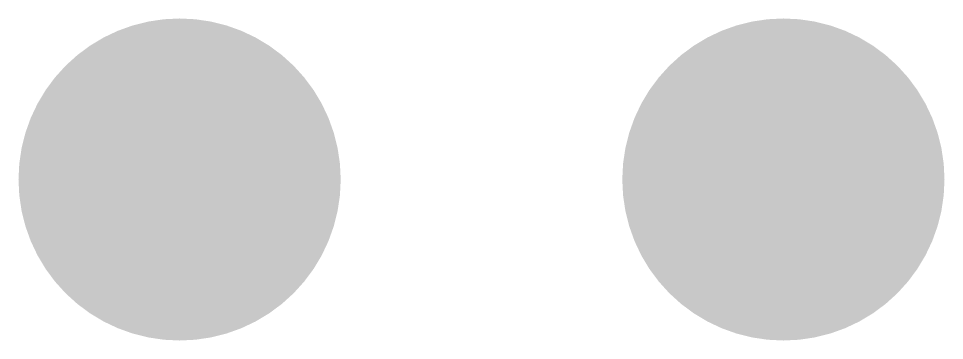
# Model space of a CAD drawing. Header units: millimetres. Extents: x 358.1 to 446.9, y 224.6 to 280.8.
# Drawn here: x 375.45 to 393.86, y 250.93 to 257.33 of the extents above; entities that cross this region are included whole.
import ezdxf

# ---------------------------------------------------------------- set-up
doc = ezdxf.new("R2010")
doc.units = ezdxf.units.MM
for name, color, linetype in [('BottomLayer', 5, 'Continuous'), ('BottomSolder', 6, 'Continuous'), ('MidLayer1', 16, 'Continuous'), ('MidLayer2', 76, 'Continuous'), ('MidLayer3', 90, 'Continuous'), ('MidLayer4', 156, 'Continuous'), ('MultiLayer', 9, 'Continuous'), ('TopLayer', 1, 'Continuous'), ('TopSolder', 216, 'Continuous')]:
    doc.layers.add(name, color=color, linetype=linetype)

msp = doc.modelspace()

# ---------------------------------------------------------------- linework, layer by layer
at = {"layer": 'BottomLayer', "const_width": 3.1}
for points in [[(377.104, 254.13, 1), (380.204, 254.13, 1)], [(389.104, 254.13, 1), (392.204, 254.13, 1)]]:
    msp.add_lwpolyline(points, format="xyb", close=True, dxfattribs=at)
at = {"layer": 'BottomSolder', "const_width": 3.202}
for points in [[(377.053, 254.13, 1), (380.255, 254.13, 1)], [(389.053, 254.13, 1), (392.255, 254.13, 1)]]:
    msp.add_lwpolyline(points, format="xyb", close=True, dxfattribs=at)
at = {"layer": 'MidLayer1', "const_width": 3.1}
for points in [[(377.104, 254.13, 1), (380.204, 254.13, 1)], [(389.104, 254.13, 1), (392.204, 254.13, 1)]]:
    msp.add_lwpolyline(points, format="xyb", close=True, dxfattribs=at)
at = {"layer": 'MidLayer2', "const_width": 3.1}
for points in [[(377.104, 254.13, 1), (380.204, 254.13, 1)], [(389.104, 254.13, 1), (392.204, 254.13, 1)]]:
    msp.add_lwpolyline(points, format="xyb", close=True, dxfattribs=at)
at = {"layer": 'MidLayer3', "const_width": 3.1}
for points in [[(377.104, 254.13, 1), (380.204, 254.13, 1)], [(389.104, 254.13, 1), (392.204, 254.13, 1)]]:
    msp.add_lwpolyline(points, format="xyb", close=True, dxfattribs=at)
at = {"layer": 'MidLayer4', "const_width": 3.1}
for points in [[(377.104, 254.13, 1), (380.204, 254.13, 1)], [(389.104, 254.13, 1), (392.204, 254.13, 1)]]:
    msp.add_lwpolyline(points, format="xyb", close=True, dxfattribs=at)
at = {"layer": 'MultiLayer', "const_width": 3.1}
for points in [[(377.104, 254.13, 1), (380.204, 254.13, 1)], [(389.104, 254.13, 1), (392.204, 254.13, 1)]]:
    msp.add_lwpolyline(points, format="xyb", close=True, dxfattribs=at)
at = {"layer": 'TopLayer', "const_width": 3.1}
for points in [[(377.104, 254.13, 1), (380.204, 254.13, 1)], [(389.104, 254.13, 1), (392.204, 254.13, 1)]]:
    msp.add_lwpolyline(points, format="xyb", close=True, dxfattribs=at)
at = {"layer": 'TopSolder', "const_width": 3.202}
for points in [[(377.053, 254.13, 1), (380.255, 254.13, 1)], [(389.053, 254.13, 1), (392.255, 254.13, 1)]]:
    msp.add_lwpolyline(points, format="xyb", close=True, dxfattribs=at)

doc.saveas('drawing.dxf')
